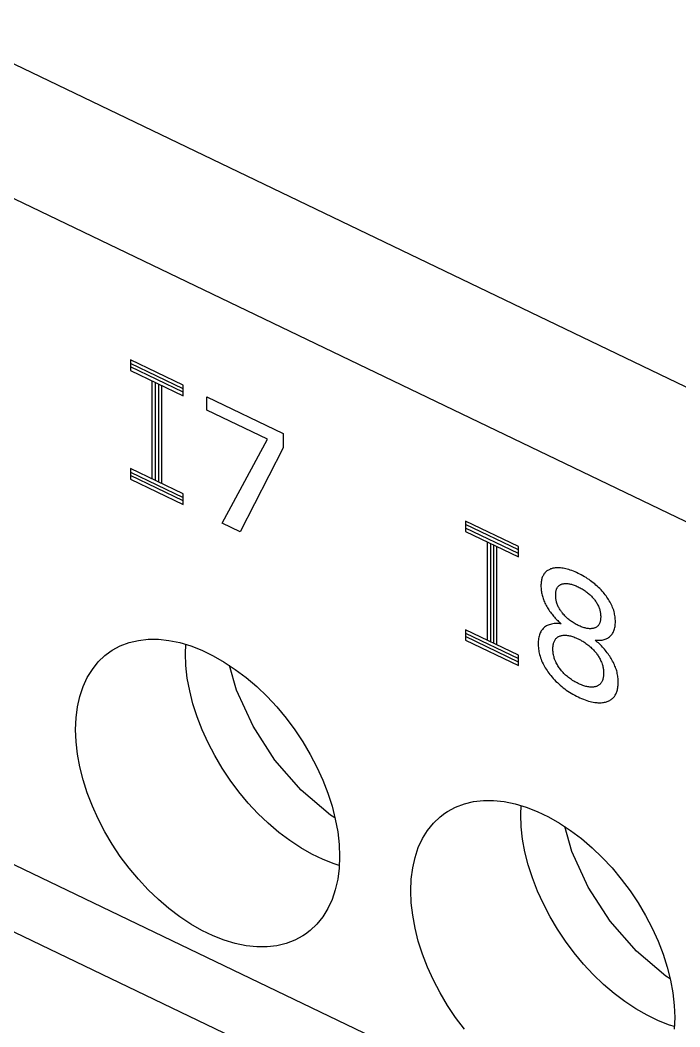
# Model space of a CAD drawing. Extents: x 0 to 420, y 0 to 297.
# Drawn here: x 203.98 to 211.66, y 180.69 to 192.42 of the extents above; entities that cross this region are included whole.
import ezdxf

# ---------------------------------------------------------------- set-up
doc = ezdxf.new("R2010")
doc.units = 0
doc.header["$LTSCALE"] = 23.1
doc.layers.add('40000_ISO', color=7, linetype='CONTINUOUS')

msp = doc.modelspace()

# ---------------------------------------------------------------- linework, layer by layer
at = {"layer": '40000_ISO', "color": 7, "linetype": 'CONTINUOUS'}
for p, q in [((221.798, 183.304), (168.387, 208.978)), ((221.158, 182.044), (167.747, 207.718)), ((221.158, 174.287), (167.747, 199.961)), ((220.838, 173.657), (167.427, 199.331)), ((205.266, 188.458), (205.266, 188.336)), ((205.88, 188.163), (205.266, 188.458)), ((205.88, 188.122), (205.266, 188.418)), ((205.88, 188.081), (205.266, 188.377)), ((205.266, 188.336), (205.88, 188.04)), ((205.515, 188.216), (205.515, 187.073)), ((205.554, 188.197), (205.554, 187.054)), ((205.592, 188.179), (205.592, 187.036)), ((205.631, 187.017), (205.631, 188.161)), ((205.88, 188.04), (205.88, 188.163)), ((206.157, 187.875), (206.157, 188.03)), ((206.157, 188.03), (207.045, 187.603)), ((206.861, 187.536), (206.157, 187.875)), ((206.334, 186.557), (206.861, 187.536)), ((207.045, 187.603), (207.045, 187.433)), ((207.045, 187.433), (206.544, 186.456)), ((205.266, 187.193), (205.266, 187.07)), ((205.88, 186.897), (205.266, 187.193)), ((205.266, 187.152), (205.88, 186.857)), ((205.88, 186.816), (205.266, 187.111)), ((205.266, 187.07), (205.88, 186.775)), ((205.88, 186.775), (205.88, 186.897)), ((209.17, 186.582), (209.17, 186.459)), ((209.784, 186.286), (209.17, 186.582)), ((206.544, 186.456), (206.334, 186.557)), ((209.784, 186.246), (209.17, 186.541)), ((209.784, 186.205), (209.17, 186.5)), ((209.17, 186.459), (209.784, 186.164)), ((209.419, 186.339), (209.419, 185.196)), ((209.458, 186.321), (209.458, 185.178)), ((209.496, 186.302), (209.496, 185.159)), ((209.535, 185.141), (209.535, 186.284)), ((209.784, 186.164), (209.784, 186.286)), ((210.109, 185.995), (210.103, 185.989)), ((210.117, 186.001), (210.109, 185.995)), ((210.125, 186.006), (210.117, 186.001)), ((210.133, 186.011), (210.125, 186.006)), ((210.141, 186.015), (210.133, 186.011)), ((210.15, 186.019), (210.141, 186.015)), ((210.159, 186.023), (210.15, 186.019)), ((210.168, 186.026), (210.159, 186.023)), ((210.178, 186.029), (210.168, 186.026)), ((210.187, 186.031), (210.178, 186.029)), ((210.199, 186.033), (210.187, 186.031)), ((210.211, 186.035), (210.199, 186.033)), ((210.223, 186.036), (210.211, 186.035)), ((210.235, 186.036), (210.223, 186.036)), ((210.247, 186.037), (210.235, 186.036)), ((210.26, 186.036), (210.247, 186.037)), ((210.273, 186.036), (210.26, 186.036)), ((210.289, 186.034), (210.273, 186.036)), ((210.305, 186.032), (210.289, 186.034)), ((210.321, 186.029), (210.305, 186.032)), ((210.337, 186.025), (210.321, 186.029)), ((210.354, 186.021), (210.337, 186.025)), ((210.371, 186.016), (210.354, 186.021)), ((210.389, 186.01), (210.371, 186.016)), ((210.407, 186.004), (210.389, 186.01)), ((210.425, 185.997), (210.407, 186.004)), ((210.444, 185.989), (210.425, 185.997)), ((210.05, 185.874), (210.049, 185.862)), ((210.052, 185.885), (210.05, 185.874)), ((210.054, 185.896), (210.052, 185.885)), ((210.056, 185.907), (210.054, 185.896)), ((210.059, 185.917), (210.056, 185.907)), ((210.063, 185.927), (210.059, 185.917)), ((210.066, 185.936), (210.063, 185.927)), ((210.071, 185.945), (210.066, 185.936)), ((210.075, 185.953), (210.071, 185.945)), ((210.08, 185.961), (210.075, 185.953)), ((210.085, 185.969), (210.08, 185.961)), ((210.091, 185.976), (210.085, 185.969)), ((210.097, 185.983), (210.091, 185.976)), ((210.103, 185.989), (210.097, 185.983)), ((210.462, 185.981), (210.444, 185.989)), ((210.481, 185.972), (210.462, 185.981)), ((210.499, 185.963), (210.481, 185.972)), ((210.517, 185.954), (210.499, 185.963)), ((210.536, 185.944), (210.517, 185.954)), ((210.554, 185.933), (210.536, 185.944)), ((210.572, 185.922), (210.554, 185.933)), ((210.591, 185.91), (210.572, 185.922)), ((210.607, 185.899), (210.591, 185.91)), ((210.624, 185.887), (210.607, 185.899)), ((210.64, 185.875), (210.624, 185.887)), ((210.656, 185.863), (210.64, 185.875)), ((210.048, 185.851), (210.047, 185.839)), ((210.047, 185.839), (210.047, 185.826)), ((210.047, 185.826), (210.047, 185.814)), ((210.047, 185.814), (210.048, 185.801)), ((210.049, 185.862), (210.048, 185.851)), ((210.048, 185.801), (210.049, 185.787)), ((210.049, 185.787), (210.05, 185.774)), ((210.05, 185.774), (210.052, 185.76)), ((210.052, 185.76), (210.055, 185.747)), ((210.221, 185.752), (210.222, 185.76)), ((210.222, 185.76), (210.224, 185.768)), ((210.224, 185.768), (210.225, 185.776)), ((210.225, 185.776), (210.228, 185.783)), ((210.228, 185.783), (210.23, 185.79)), ((210.23, 185.79), (210.234, 185.798)), ((210.234, 185.798), (210.237, 185.804)), ((210.237, 185.804), (210.241, 185.811)), ((210.241, 185.811), (210.245, 185.817)), ((210.245, 185.817), (210.25, 185.822)), ((210.25, 185.822), (210.255, 185.827)), ((210.255, 185.827), (210.26, 185.831)), ((210.26, 185.831), (210.265, 185.835)), ((210.265, 185.835), (210.27, 185.839)), ((210.27, 185.839), (210.276, 185.842)), ((210.276, 185.842), (210.282, 185.844)), ((210.282, 185.844), (210.288, 185.847)), ((210.288, 185.847), (210.294, 185.849)), ((210.294, 185.849), (210.3, 185.851)), ((210.3, 185.851), (210.308, 185.852)), ((210.308, 185.852), (210.316, 185.854)), ((210.316, 185.854), (210.325, 185.854)), ((210.325, 185.854), (210.334, 185.855)), ((210.334, 185.855), (210.342, 185.855)), ((210.342, 185.855), (210.351, 185.854)), ((210.351, 185.854), (210.361, 185.853)), ((210.361, 185.853), (210.371, 185.852)), ((210.371, 185.852), (210.381, 185.85)), ((210.381, 185.85), (210.391, 185.848)), ((210.391, 185.848), (210.401, 185.845)), ((210.401, 185.845), (210.412, 185.842)), ((210.412, 185.842), (210.423, 185.839)), ((210.423, 185.839), (210.434, 185.835)), ((210.434, 185.835), (210.446, 185.83)), ((210.446, 185.83), (210.458, 185.825)), ((210.458, 185.825), (210.469, 185.82)), ((210.469, 185.82), (210.481, 185.815)), ((210.481, 185.815), (210.492, 185.809)), ((210.492, 185.809), (210.504, 185.803)), ((210.504, 185.803), (210.515, 185.797)), ((210.515, 185.797), (210.527, 185.79)), ((210.527, 185.79), (210.538, 185.783)), ((210.538, 185.783), (210.55, 185.776)), ((210.55, 185.776), (210.56, 185.769)), ((210.56, 185.769), (210.57, 185.762)), ((210.57, 185.762), (210.58, 185.754)), ((210.673, 185.849), (210.656, 185.863)), ((210.688, 185.836), (210.673, 185.849)), ((210.703, 185.822), (210.688, 185.836)), ((210.718, 185.808), (210.703, 185.822)), ((210.732, 185.794), (210.718, 185.808)), ((210.747, 185.779), (210.732, 185.794)), ((210.761, 185.764), (210.747, 185.779)), ((210.774, 185.749), (210.761, 185.764)), ((210.055, 185.747), (210.057, 185.733)), ((210.057, 185.733), (210.061, 185.719)), ((210.061, 185.719), (210.064, 185.706)), ((210.064, 185.706), (210.068, 185.693)), ((210.068, 185.693), (210.072, 185.679)), ((210.072, 185.679), (210.077, 185.666)), ((210.077, 185.666), (210.082, 185.653)), ((210.082, 185.653), (210.088, 185.639)), ((210.088, 185.639), (210.094, 185.626)), ((210.219, 185.736), (210.22, 185.744)), ((210.219, 185.727), (210.219, 185.736)), ((210.219, 185.719), (210.219, 185.727)), ((210.219, 185.71), (210.219, 185.719)), ((210.219, 185.701), (210.219, 185.71)), ((210.22, 185.692), (210.219, 185.701)), ((210.22, 185.744), (210.221, 185.752)), ((210.221, 185.682), (210.22, 185.692)), ((210.222, 185.673), (210.221, 185.682)), ((210.223, 185.664), (210.222, 185.673)), ((210.225, 185.654), (210.223, 185.664)), ((210.228, 185.645), (210.225, 185.654)), ((210.23, 185.635), (210.228, 185.645)), ((210.58, 185.754), (210.59, 185.747)), ((210.59, 185.747), (210.6, 185.739)), ((210.6, 185.739), (210.61, 185.73)), ((210.61, 185.73), (210.619, 185.722)), ((210.619, 185.722), (210.628, 185.714)), ((210.628, 185.714), (210.636, 185.705)), ((210.636, 185.705), (210.645, 185.696)), ((210.645, 185.696), (210.653, 185.687)), ((210.653, 185.687), (210.661, 185.677)), ((210.661, 185.677), (210.662, 185.675)), ((210.662, 185.675), (210.67, 185.667)), ((210.67, 185.667), (210.676, 185.658)), ((210.676, 185.658), (210.683, 185.648)), ((210.683, 185.648), (210.689, 185.639)), ((210.689, 185.639), (210.695, 185.629)), ((210.785, 185.736), (210.774, 185.749)), ((210.795, 185.722), (210.785, 185.736)), ((210.806, 185.709), (210.795, 185.722)), ((210.816, 185.695), (210.806, 185.709)), ((210.825, 185.681), (210.816, 185.695)), ((210.835, 185.667), (210.825, 185.681)), ((210.843, 185.653), (210.835, 185.667)), ((210.852, 185.638), (210.843, 185.653)), ((210.094, 185.626), (210.1, 185.613)), ((210.1, 185.613), (210.107, 185.599)), ((210.107, 185.599), (210.115, 185.586)), ((210.115, 185.586), (210.123, 185.572)), ((210.123, 185.572), (210.131, 185.559)), ((210.131, 185.559), (210.14, 185.546)), ((210.14, 185.546), (210.148, 185.533)), ((210.148, 185.533), (210.157, 185.52)), ((210.233, 185.625), (210.23, 185.635)), ((210.237, 185.614), (210.233, 185.625)), ((210.241, 185.604), (210.237, 185.614)), ((210.245, 185.594), (210.241, 185.604)), ((210.249, 185.584), (210.245, 185.594)), ((210.254, 185.574), (210.249, 185.584)), ((210.259, 185.565), (210.254, 185.574)), ((210.264, 185.557), (210.259, 185.565)), ((210.269, 185.548), (210.264, 185.557)), ((210.275, 185.539), (210.269, 185.548)), ((210.281, 185.531), (210.275, 185.539)), ((210.287, 185.523), (210.281, 185.531)), ((210.293, 185.515), (210.287, 185.523)), ((210.695, 185.629), (210.701, 185.62)), ((210.701, 185.62), (210.706, 185.61)), ((210.706, 185.61), (210.711, 185.6)), ((210.711, 185.6), (210.716, 185.59)), ((210.716, 185.59), (210.72, 185.58)), ((210.72, 185.58), (210.724, 185.57)), ((210.724, 185.57), (210.728, 185.56)), ((210.728, 185.56), (210.731, 185.55)), ((210.731, 185.55), (210.734, 185.54)), ((210.734, 185.54), (210.736, 185.53)), ((210.736, 185.53), (210.738, 185.521)), ((210.86, 185.622), (210.852, 185.638)), ((210.868, 185.606), (210.86, 185.622)), ((210.875, 185.59), (210.868, 185.606)), ((210.882, 185.574), (210.875, 185.59)), ((210.888, 185.558), (210.882, 185.574)), ((210.894, 185.542), (210.888, 185.558)), ((210.898, 185.525), (210.894, 185.542)), ((210.902, 185.51), (210.898, 185.525)), ((210.157, 185.52), (210.167, 185.507)), ((210.167, 185.507), (210.176, 185.496)), ((210.176, 185.496), (210.185, 185.485)), ((210.185, 185.485), (210.194, 185.474)), ((210.194, 185.474), (210.203, 185.463)), ((210.203, 185.463), (210.213, 185.452)), ((210.213, 185.452), (210.222, 185.442)), ((210.222, 185.442), (210.232, 185.432)), ((210.232, 185.432), (210.242, 185.422)), ((210.242, 185.422), (210.252, 185.412)), ((210.252, 185.412), (210.262, 185.403)), ((210.299, 185.507), (210.293, 185.515)), ((210.307, 185.497), (210.299, 185.507)), ((210.316, 185.488), (210.307, 185.497)), ((210.324, 185.478), (210.316, 185.488)), ((210.333, 185.469), (210.324, 185.478)), ((210.342, 185.461), (210.333, 185.469)), ((210.351, 185.452), (210.342, 185.461)), ((210.36, 185.444), (210.351, 185.452)), ((210.37, 185.436), (210.36, 185.444)), ((210.38, 185.428), (210.37, 185.436)), ((210.391, 185.42), (210.38, 185.428)), ((210.401, 185.413), (210.391, 185.42)), ((210.411, 185.406), (210.401, 185.413)), ((210.423, 185.398), (210.411, 185.406)), ((210.736, 185.409), (210.734, 185.401)), ((210.738, 185.417), (210.736, 185.409)), ((210.738, 185.521), (210.739, 185.512)), ((210.739, 185.424), (210.738, 185.417)), ((210.739, 185.512), (210.741, 185.503)), ((210.741, 185.433), (210.739, 185.424)), ((210.741, 185.503), (210.741, 185.493)), ((210.741, 185.493), (210.742, 185.484)), ((210.742, 185.441), (210.741, 185.433)), ((210.742, 185.484), (210.743, 185.475)), ((210.743, 185.458), (210.742, 185.449)), ((210.742, 185.449), (210.742, 185.441)), ((210.743, 185.475), (210.743, 185.467)), ((210.743, 185.467), (210.743, 185.458)), ((210.905, 185.496), (210.902, 185.51)), ((210.908, 185.481), (210.905, 185.496)), ((210.91, 185.466), (210.908, 185.481)), ((210.912, 185.452), (210.91, 185.466)), ((210.913, 185.438), (210.912, 185.452)), ((210.914, 185.424), (210.913, 185.438)), ((210.914, 185.41), (210.914, 185.424)), ((210.914, 185.395), (210.914, 185.41)), ((209.17, 185.316), (209.17, 185.194)), ((209.784, 185.021), (209.17, 185.316)), ((210.044, 185.29), (210.039, 185.279)), ((210.05, 185.301), (210.044, 185.29)), ((210.057, 185.311), (210.05, 185.301)), ((210.064, 185.32), (210.057, 185.311)), ((210.072, 185.329), (210.064, 185.32)), ((210.081, 185.337), (210.072, 185.329)), ((210.09, 185.345), (210.081, 185.337)), ((210.1, 185.352), (210.09, 185.345)), ((210.11, 185.359), (210.1, 185.352)), ((210.121, 185.364), (210.11, 185.359)), ((210.132, 185.369), (210.121, 185.364)), ((210.144, 185.374), (210.132, 185.369)), ((210.157, 185.378), (210.144, 185.374)), ((210.171, 185.382), (210.157, 185.378)), ((210.185, 185.385), (210.171, 185.382)), ((210.201, 185.387), (210.185, 185.385)), ((210.216, 185.388), (210.201, 185.387)), ((210.232, 185.388), (210.216, 185.388)), ((210.249, 185.388), (210.232, 185.388)), ((210.266, 185.386), (210.249, 185.388)), ((210.262, 185.403), (210.273, 185.393)), ((210.283, 185.384), (210.266, 185.386)), ((210.273, 185.393), (210.283, 185.384)), ((210.434, 185.391), (210.423, 185.398)), ((210.446, 185.385), (210.434, 185.391)), ((210.457, 185.378), (210.446, 185.385)), ((210.469, 185.372), (210.457, 185.378)), ((210.481, 185.366), (210.469, 185.372)), ((210.492, 185.361), (210.481, 185.366)), ((210.504, 185.356), (210.492, 185.361)), ((210.516, 185.351), (210.504, 185.356)), ((210.527, 185.347), (210.516, 185.351)), ((210.539, 185.342), (210.527, 185.347)), ((210.55, 185.339), (210.539, 185.342)), ((210.56, 185.336), (210.55, 185.339)), ((210.571, 185.333), (210.56, 185.336)), ((210.581, 185.331), (210.571, 185.333)), ((210.591, 185.33), (210.581, 185.331)), ((210.601, 185.328), (210.591, 185.33)), ((210.611, 185.327), (210.601, 185.328)), ((210.62, 185.327), (210.611, 185.327)), ((210.629, 185.327), (210.62, 185.327)), ((210.637, 185.328), (210.629, 185.327)), ((210.646, 185.329), (210.637, 185.328)), ((210.654, 185.33), (210.646, 185.329)), ((210.662, 185.332), (210.654, 185.33)), ((210.668, 185.334), (210.662, 185.332)), ((210.675, 185.336), (210.668, 185.334)), ((210.68, 185.339), (210.675, 185.336)), ((210.686, 185.342), (210.68, 185.339)), ((210.692, 185.345), (210.686, 185.342)), ((210.697, 185.348), (210.692, 185.345)), ((210.702, 185.352), (210.697, 185.348)), ((210.707, 185.357), (210.702, 185.352)), ((210.712, 185.362), (210.707, 185.357)), ((210.716, 185.367), (210.712, 185.362)), ((210.721, 185.374), (210.716, 185.367)), ((210.724, 185.38), (210.721, 185.374)), ((210.728, 185.387), (210.724, 185.38)), ((210.731, 185.394), (210.728, 185.387)), ((210.734, 185.401), (210.731, 185.394)), ((210.887, 185.282), (210.892, 185.293)), ((210.892, 185.293), (210.897, 185.304)), ((210.897, 185.304), (210.901, 185.315)), ((210.901, 185.315), (210.904, 185.327)), ((210.904, 185.327), (210.907, 185.34)), ((210.907, 185.34), (210.91, 185.353)), ((210.91, 185.353), (210.912, 185.367)), ((210.912, 185.367), (210.913, 185.381)), ((210.913, 185.381), (210.914, 185.395)), ((205.251, 185.165), (205.359, 185.191)), ((205.359, 185.191), (205.473, 185.204)), ((205.473, 185.204), (205.592, 185.204)), ((205.592, 185.204), (205.715, 185.191)), ((205.715, 185.191), (205.841, 185.165)), ((209.17, 185.275), (209.784, 184.98)), ((209.784, 184.939), (209.17, 185.235)), ((209.17, 185.194), (209.784, 184.898)), ((210.016, 185.184), (210.015, 185.169)), ((210.017, 185.199), (210.016, 185.184)), ((210.019, 185.214), (210.017, 185.199)), ((210.022, 185.228), (210.019, 185.214)), ((210.025, 185.242), (210.022, 185.228)), ((210.029, 185.255), (210.025, 185.242)), ((210.034, 185.267), (210.029, 185.255)), ((210.039, 185.279), (210.034, 185.267)), ((210.196, 185.167), (210.199, 185.175)), ((210.199, 185.175), (210.203, 185.184)), ((210.203, 185.184), (210.207, 185.191)), ((210.207, 185.191), (210.211, 185.199)), ((210.211, 185.199), (210.216, 185.205)), ((210.216, 185.205), (210.221, 185.212)), ((210.221, 185.212), (210.227, 185.218)), ((210.227, 185.218), (210.232, 185.223)), ((210.232, 185.223), (210.238, 185.227)), ((210.238, 185.227), (210.244, 185.231)), ((210.244, 185.231), (210.25, 185.235)), ((210.25, 185.235), (210.256, 185.238)), ((210.256, 185.238), (210.263, 185.241)), ((210.263, 185.241), (210.27, 185.244)), ((210.27, 185.244), (210.277, 185.246)), ((210.277, 185.246), (210.286, 185.248)), ((210.286, 185.248), (210.295, 185.25)), ((210.295, 185.25), (210.305, 185.251)), ((210.305, 185.251), (210.315, 185.252)), ((210.315, 185.252), (210.325, 185.252)), ((210.325, 185.252), (210.335, 185.252)), ((210.335, 185.252), (210.346, 185.251)), ((210.346, 185.251), (210.357, 185.25)), ((210.357, 185.25), (210.368, 185.248)), ((210.368, 185.248), (210.38, 185.246)), ((210.38, 185.246), (210.391, 185.243)), ((210.391, 185.243), (210.403, 185.24)), ((210.403, 185.24), (210.416, 185.236)), ((210.416, 185.236), (210.429, 185.231)), ((210.429, 185.231), (210.442, 185.226)), ((210.442, 185.226), (210.455, 185.221)), ((210.455, 185.221), (210.468, 185.215)), ((210.468, 185.215), (210.481, 185.209)), ((210.481, 185.209), (210.494, 185.202)), ((210.494, 185.202), (210.507, 185.196)), ((210.507, 185.196), (210.52, 185.188)), ((210.52, 185.188), (210.533, 185.181)), ((210.533, 185.181), (210.546, 185.173)), ((210.546, 185.173), (210.559, 185.165)), ((210.691, 185.183), (210.678, 185.194)), ((210.678, 185.194), (210.692, 185.192)), ((210.703, 185.172), (210.691, 185.183)), ((210.692, 185.192), (210.706, 185.192)), ((210.716, 185.161), (210.703, 185.172)), ((210.706, 185.192), (210.72, 185.192)), ((210.72, 185.192), (210.733, 185.192)), ((210.733, 185.192), (210.746, 185.193)), ((210.746, 185.193), (210.759, 185.195)), ((210.759, 185.195), (210.771, 185.198)), ((210.771, 185.198), (210.783, 185.201)), ((210.783, 185.201), (210.795, 185.205)), ((210.795, 185.205), (210.805, 185.209)), ((210.805, 185.209), (210.815, 185.214)), ((210.815, 185.214), (210.825, 185.219)), ((210.825, 185.219), (210.835, 185.225)), ((210.835, 185.225), (210.844, 185.231)), ((210.844, 185.231), (210.853, 185.239)), ((210.853, 185.239), (210.861, 185.247)), ((210.861, 185.247), (210.868, 185.255)), ((210.868, 185.255), (210.875, 185.263)), ((210.875, 185.263), (210.881, 185.273)), ((210.881, 185.273), (210.887, 185.282)), ((204.969, 185.014), (205.025, 185.057)), ((205.025, 185.057), (205.055, 185.076)), ((205.055, 185.076), (205.149, 185.127)), ((205.149, 185.127), (205.251, 185.165)), ((205.841, 185.165), (205.969, 185.127)), ((205.907, 185.039), (205.912, 185.144)), ((205.969, 185.127), (206.099, 185.076)), ((206.099, 185.076), (206.23, 185.013)), ((210.015, 185.169), (210.015, 185.153)), ((210.015, 185.153), (210.015, 185.138)), ((210.015, 185.138), (210.016, 185.123)), ((210.016, 185.123), (210.017, 185.107)), ((210.017, 185.107), (210.019, 185.091)), ((210.019, 185.091), (210.021, 185.075)), ((210.021, 185.075), (210.024, 185.059)), ((210.024, 185.059), (210.027, 185.042)), ((210.186, 185.104), (210.187, 185.113)), ((210.186, 185.094), (210.186, 185.104)), ((210.186, 185.082), (210.186, 185.094)), ((210.187, 185.07), (210.186, 185.082)), ((210.187, 185.113), (210.188, 185.123)), ((210.188, 185.058), (210.187, 185.07)), ((210.188, 185.123), (210.189, 185.132)), ((210.189, 185.046), (210.188, 185.058)), ((210.189, 185.132), (210.19, 185.141)), ((210.19, 185.141), (210.192, 185.15)), ((210.192, 185.15), (210.194, 185.159)), ((210.194, 185.159), (210.196, 185.167)), ((210.559, 185.165), (210.571, 185.157)), ((210.571, 185.157), (210.582, 185.148)), ((210.582, 185.148), (210.594, 185.14)), ((210.594, 185.14), (210.605, 185.131)), ((210.605, 185.131), (210.616, 185.121)), ((210.616, 185.121), (210.627, 185.111)), ((210.627, 185.111), (210.637, 185.102)), ((210.637, 185.102), (210.647, 185.092)), ((210.647, 185.092), (210.657, 185.082)), ((210.657, 185.082), (210.667, 185.071)), ((210.667, 185.071), (210.676, 185.061)), ((210.676, 185.061), (210.685, 185.05)), ((210.728, 185.15), (210.716, 185.161)), ((210.74, 185.138), (210.728, 185.15)), ((210.752, 185.126), (210.74, 185.138)), ((210.764, 185.114), (210.752, 185.126)), ((210.775, 185.101), (210.764, 185.114)), ((210.786, 185.088), (210.775, 185.101)), ((210.797, 185.075), (210.786, 185.088)), ((210.808, 185.062), (210.797, 185.075)), ((210.819, 185.048), (210.808, 185.062)), ((204.823, 184.854), (204.891, 184.94)), ((204.891, 184.94), (204.969, 185.014)), ((205.913, 184.898), (205.907, 185.039)), ((206.23, 185.013), (206.36, 184.939)), ((206.36, 184.939), (206.488, 184.854)), ((209.784, 184.898), (209.784, 185.021)), ((210.027, 185.042), (210.031, 185.026)), ((210.031, 185.026), (210.036, 185.008)), ((210.036, 185.008), (210.042, 184.99)), ((210.042, 184.99), (210.048, 184.973)), ((210.048, 184.973), (210.055, 184.955)), ((210.055, 184.955), (210.063, 184.937)), ((210.063, 184.937), (210.071, 184.919)), ((210.191, 185.034), (210.189, 185.046)), ((210.193, 185.022), (210.191, 185.034)), ((210.196, 185.009), (210.193, 185.022)), ((210.199, 184.998), (210.196, 185.009)), ((210.202, 184.986), (210.199, 184.998)), ((210.206, 184.974), (210.202, 184.986)), ((210.21, 184.963), (210.206, 184.974)), ((210.215, 184.951), (210.21, 184.963)), ((210.22, 184.94), (210.215, 184.951)), ((210.226, 184.928), (210.22, 184.94)), ((210.685, 185.05), (210.692, 185.041)), ((210.692, 185.041), (210.699, 185.031)), ((210.699, 185.031), (210.706, 185.022)), ((210.706, 185.022), (210.712, 185.013)), ((210.712, 185.013), (210.719, 185.003)), ((210.719, 185.003), (210.725, 184.993)), ((210.725, 184.993), (210.73, 184.983)), ((210.73, 184.983), (210.736, 184.973)), ((210.736, 184.973), (210.741, 184.962)), ((210.741, 184.962), (210.746, 184.951)), ((210.746, 184.951), (210.751, 184.939)), ((210.751, 184.939), (210.756, 184.928)), ((210.829, 185.035), (210.819, 185.048)), ((210.838, 185.021), (210.829, 185.035)), ((210.848, 185.007), (210.838, 185.021)), ((210.857, 184.993), (210.848, 185.007)), ((210.866, 184.979), (210.857, 184.993)), ((210.874, 184.965), (210.866, 184.979)), ((210.882, 184.95), (210.874, 184.965)), ((210.89, 184.935), (210.882, 184.95)), ((210.897, 184.921), (210.89, 184.935)), ((204.764, 184.759), (204.823, 184.854)), ((205.929, 184.753), (205.913, 184.898)), ((206.502, 184.61), (206.42, 184.899)), ((206.488, 184.854), (206.615, 184.758)), ((210.071, 184.919), (210.08, 184.902)), ((210.08, 184.902), (210.089, 184.886)), ((210.089, 184.886), (210.098, 184.87)), ((210.098, 184.87), (210.107, 184.855)), ((210.107, 184.855), (210.118, 184.84)), ((210.118, 184.84), (210.128, 184.825)), ((210.128, 184.825), (210.139, 184.81)), ((210.232, 184.917), (210.226, 184.928)), ((210.238, 184.905), (210.232, 184.917)), ((210.245, 184.894), (210.238, 184.905)), ((210.252, 184.883), (210.245, 184.894)), ((210.259, 184.872), (210.252, 184.883)), ((210.267, 184.862), (210.259, 184.872)), ((210.275, 184.851), (210.267, 184.862)), ((210.277, 184.849), (210.275, 184.851)), ((210.286, 184.838), (210.277, 184.849)), ((210.295, 184.828), (210.286, 184.838)), ((210.304, 184.817), (210.295, 184.828)), ((210.756, 184.928), (210.759, 184.916)), ((210.759, 184.916), (210.763, 184.905)), ((210.763, 184.905), (210.766, 184.894)), ((210.766, 184.894), (210.768, 184.883)), ((210.768, 184.883), (210.771, 184.872)), ((210.771, 184.872), (210.772, 184.862)), ((210.772, 184.862), (210.774, 184.851)), ((210.774, 184.851), (210.775, 184.841)), ((210.775, 184.841), (210.775, 184.83)), ((210.775, 184.83), (210.776, 184.82)), ((210.776, 184.82), (210.776, 184.81)), ((210.903, 184.907), (210.897, 184.921)), ((210.909, 184.892), (210.903, 184.907)), ((210.915, 184.878), (210.909, 184.892)), ((210.92, 184.864), (210.915, 184.878)), ((210.925, 184.849), (210.92, 184.864)), ((210.929, 184.835), (210.925, 184.849)), ((210.933, 184.821), (210.929, 184.835)), ((210.936, 184.806), (210.933, 184.821)), ((204.715, 184.654), (204.764, 184.759)), ((205.957, 184.604), (205.929, 184.753)), ((206.615, 184.758), (206.738, 184.653)), ((210.139, 184.81), (210.15, 184.795)), ((210.15, 184.795), (210.161, 184.781)), ((210.161, 184.781), (210.176, 184.764)), ((210.176, 184.764), (210.191, 184.747)), ((210.191, 184.747), (210.206, 184.73)), ((210.206, 184.73), (210.222, 184.714)), ((210.222, 184.714), (210.238, 184.699)), ((210.314, 184.807), (210.304, 184.817)), ((210.323, 184.798), (210.314, 184.807)), ((210.333, 184.788), (210.323, 184.798)), ((210.344, 184.778), (210.333, 184.788)), ((210.356, 184.769), (210.344, 184.778)), ((210.367, 184.76), (210.356, 184.769)), ((210.379, 184.751), (210.367, 184.76)), ((210.39, 184.742), (210.379, 184.751)), ((210.402, 184.734), (210.39, 184.742)), ((210.415, 184.726), (210.402, 184.734)), ((210.428, 184.718), (210.415, 184.726)), ((210.441, 184.71), (210.428, 184.718)), ((210.454, 184.703), (210.441, 184.71)), ((210.467, 184.696), (210.454, 184.703)), ((210.751, 184.703), (210.747, 184.696)), ((210.756, 184.71), (210.751, 184.703)), ((210.76, 184.718), (210.756, 184.71)), ((210.763, 184.726), (210.76, 184.718)), ((210.766, 184.735), (210.763, 184.726)), ((210.768, 184.744), (210.766, 184.735)), ((210.771, 184.753), (210.768, 184.744)), ((210.772, 184.762), (210.771, 184.753)), ((210.774, 184.771), (210.772, 184.762)), ((210.775, 184.781), (210.774, 184.771)), ((210.776, 184.8), (210.775, 184.79)), ((210.775, 184.79), (210.775, 184.781)), ((210.776, 184.81), (210.776, 184.8)), ((210.939, 184.791), (210.936, 184.806)), ((210.942, 184.776), (210.939, 184.791)), ((210.944, 184.762), (210.942, 184.776)), ((210.945, 184.747), (210.944, 184.762)), ((210.946, 184.733), (210.945, 184.747)), ((210.947, 184.719), (210.946, 184.733)), ((210.947, 184.705), (210.947, 184.719)), ((210.947, 184.692), (210.947, 184.705)), ((204.677, 184.539), (204.715, 184.654)), ((205.995, 184.453), (205.957, 184.604)), ((206.694, 184.193), (206.502, 184.61)), ((206.738, 184.653), (206.857, 184.539)), ((210.238, 184.699), (210.254, 184.684)), ((210.254, 184.684), (210.271, 184.668)), ((210.271, 184.668), (210.289, 184.654)), ((210.289, 184.654), (210.306, 184.64)), ((210.306, 184.64), (210.324, 184.626)), ((210.324, 184.626), (210.342, 184.613)), ((210.342, 184.613), (210.36, 184.601)), ((210.36, 184.601), (210.38, 184.588)), ((210.38, 184.588), (210.4, 184.575)), ((210.481, 184.69), (210.467, 184.696)), ((210.494, 184.683), (210.481, 184.69)), ((210.507, 184.678), (210.494, 184.683)), ((210.52, 184.672), (210.507, 184.678)), ((210.533, 184.667), (210.52, 184.672)), ((210.546, 184.663), (210.533, 184.667)), ((210.559, 184.659), (210.546, 184.663)), ((210.571, 184.655), (210.559, 184.659)), ((210.583, 184.653), (210.571, 184.655)), ((210.594, 184.65), (210.583, 184.653)), ((210.606, 184.649), (210.594, 184.65)), ((210.617, 184.647), (210.606, 184.649)), ((210.628, 184.647), (210.617, 184.647)), ((210.638, 184.647), (210.628, 184.647)), ((210.648, 184.647), (210.638, 184.647)), ((210.658, 184.648), (210.648, 184.647)), ((210.668, 184.649), (210.658, 184.648)), ((210.677, 184.651), (210.668, 184.649)), ((210.686, 184.654), (210.677, 184.651)), ((210.693, 184.656), (210.686, 184.654)), ((210.7, 184.659), (210.693, 184.656)), ((210.707, 184.662), (210.7, 184.659)), ((210.713, 184.665), (210.707, 184.662)), ((210.719, 184.669), (210.713, 184.665)), ((210.725, 184.673), (210.719, 184.669)), ((210.731, 184.678), (210.725, 184.673)), ((210.736, 184.683), (210.731, 184.678)), ((210.742, 184.689), (210.736, 184.683)), ((210.747, 184.696), (210.742, 184.689)), ((210.927, 184.583), (210.931, 184.593)), ((210.931, 184.593), (210.935, 184.604)), ((210.935, 184.604), (210.938, 184.616)), ((210.938, 184.616), (210.94, 184.628)), ((210.94, 184.628), (210.943, 184.64)), ((210.943, 184.64), (210.944, 184.653)), ((210.944, 184.653), (210.946, 184.665)), ((210.946, 184.665), (210.947, 184.678)), ((210.947, 184.678), (210.947, 184.692)), ((204.65, 184.417), (204.677, 184.539)), ((206.857, 184.539), (206.971, 184.416)), ((210.4, 184.575), (210.42, 184.564)), ((210.42, 184.564), (210.44, 184.553)), ((210.44, 184.553), (210.46, 184.542)), ((210.46, 184.542), (210.481, 184.532)), ((210.481, 184.532), (210.501, 184.523)), ((210.501, 184.523), (210.521, 184.514)), ((210.521, 184.514), (210.541, 184.506)), ((210.541, 184.506), (210.561, 184.498)), ((210.561, 184.498), (210.581, 184.491)), ((210.581, 184.491), (210.601, 184.485)), ((210.601, 184.485), (210.619, 184.48)), ((210.619, 184.48), (210.637, 184.475)), ((210.637, 184.475), (210.655, 184.472)), ((210.655, 184.472), (210.673, 184.469)), ((210.673, 184.469), (210.691, 184.466)), ((210.691, 184.466), (210.699, 184.466)), ((210.749, 184.465), (210.762, 184.466)), ((210.762, 184.466), (210.775, 184.468)), ((210.775, 184.468), (210.788, 184.47)), ((210.788, 184.47), (210.8, 184.473)), ((210.8, 184.473), (210.81, 184.476)), ((210.81, 184.476), (210.82, 184.479)), ((210.82, 184.479), (210.83, 184.483)), ((210.83, 184.483), (210.839, 184.487)), ((210.839, 184.487), (210.849, 184.492)), ((210.849, 184.492), (210.857, 184.497)), ((210.857, 184.497), (210.866, 184.503)), ((210.866, 184.503), (210.874, 184.509)), ((210.874, 184.509), (210.882, 184.515)), ((210.882, 184.515), (210.889, 184.522)), ((210.889, 184.522), (210.896, 184.53)), ((210.896, 184.53), (210.902, 184.537)), ((210.902, 184.537), (210.908, 184.546)), ((210.908, 184.546), (210.913, 184.554)), ((210.913, 184.554), (210.918, 184.563)), ((210.918, 184.563), (210.923, 184.573)), ((210.923, 184.573), (210.927, 184.583)), ((204.633, 184.288), (204.65, 184.417)), ((206.044, 184.301), (205.995, 184.453)), ((206.971, 184.416), (207.079, 184.287)), ((210.699, 184.466), (210.708, 184.465)), ((210.708, 184.465), (210.722, 184.464)), ((210.722, 184.464), (210.735, 184.464)), ((210.735, 184.464), (210.749, 184.465)), ((204.628, 184.152), (204.633, 184.288)), ((206.102, 184.149), (206.044, 184.301)), ((207.079, 184.287), (207.18, 184.151)), ((204.633, 184.011), (204.628, 184.152)), ((206.171, 183.998), (206.102, 184.149)), ((206.95, 183.798), (206.694, 184.193)), ((207.18, 184.151), (207.274, 184.01)), ((204.65, 183.865), (204.633, 184.011)), ((206.248, 183.849), (206.171, 183.998)), ((207.274, 184.01), (207.361, 183.864)), ((204.677, 183.717), (204.65, 183.865)), ((206.335, 183.704), (206.248, 183.849)), ((207.256, 183.447), (206.95, 183.798)), ((207.361, 183.864), (207.438, 183.715)), ((204.715, 183.566), (204.677, 183.717)), ((206.429, 183.563), (206.335, 183.704)), ((207.438, 183.715), (207.506, 183.564)), ((204.764, 183.414), (204.715, 183.566)), ((206.53, 183.427), (206.429, 183.563)), ((207.506, 183.564), (207.565, 183.412)), ((204.823, 183.262), (204.764, 183.414)), ((206.638, 183.297), (206.53, 183.427)), ((207.597, 183.156), (207.256, 183.447)), ((207.565, 183.412), (207.614, 183.26)), ((206.752, 183.175), (206.638, 183.297)), ((209.155, 183.289), (209.263, 183.314)), ((209.263, 183.314), (209.377, 183.327)), ((209.377, 183.327), (209.496, 183.327)), ((209.496, 183.327), (209.619, 183.314)), ((209.619, 183.314), (209.745, 183.288)), ((204.891, 183.111), (204.823, 183.262)), ((207.614, 183.26), (207.652, 183.11)), ((208.873, 183.137), (208.929, 183.18)), ((208.929, 183.18), (208.959, 183.2)), ((208.959, 183.2), (209.053, 183.25)), ((209.053, 183.25), (209.155, 183.289)), ((209.745, 183.288), (209.873, 183.25)), ((209.811, 183.163), (209.816, 183.267)), ((209.873, 183.25), (210.003, 183.199)), ((210.003, 183.199), (210.134, 183.137)), ((204.969, 182.962), (204.891, 183.111)), ((206.871, 183.061), (206.752, 183.175)), ((206.994, 182.955), (206.871, 183.061)), ((207.648, 183.126), (207.597, 183.156)), ((207.652, 183.11), (207.68, 182.961)), ((208.727, 182.978), (208.795, 183.063)), ((208.795, 183.063), (208.873, 183.137)), ((209.817, 183.021), (209.811, 183.163)), ((210.134, 183.137), (210.264, 183.062)), ((210.264, 183.062), (210.393, 182.977)), ((205.055, 182.816), (204.969, 182.962)), ((207.121, 182.86), (206.994, 182.955)), ((207.68, 182.961), (207.696, 182.815)), ((208.668, 182.882), (208.727, 182.978)), ((209.833, 182.876), (209.817, 183.021)), ((210.406, 182.734), (210.324, 183.023)), ((210.393, 182.977), (210.519, 182.882)), ((207.249, 182.774), (207.121, 182.86)), ((208.619, 182.777), (208.668, 182.882)), ((209.861, 182.727), (209.833, 182.876)), ((210.519, 182.882), (210.642, 182.776)), ((205.149, 182.675), (205.055, 182.816)), ((207.379, 182.7), (207.249, 182.774)), ((207.696, 182.815), (207.702, 182.674)), ((208.581, 182.663), (208.619, 182.777)), ((209.899, 182.576), (209.861, 182.727)), ((210.598, 182.316), (210.406, 182.734)), ((210.642, 182.776), (210.761, 182.662)), ((205.251, 182.539), (205.149, 182.675)), ((207.51, 182.638), (207.379, 182.7)), ((207.64, 182.587), (207.51, 182.638)), ((207.702, 182.674), (207.696, 182.538)), ((208.554, 182.541), (208.581, 182.663)), ((210.761, 182.662), (210.875, 182.54)), ((205.359, 182.41), (205.251, 182.539)), ((207.697, 182.57), (207.64, 182.587)), ((207.696, 182.538), (207.68, 182.409)), ((208.537, 182.411), (208.554, 182.541)), ((209.948, 182.424), (209.899, 182.576)), ((210.875, 182.54), (210.983, 182.41)), ((205.473, 182.287), (205.359, 182.41)), ((207.68, 182.409), (207.652, 182.287)), ((208.532, 182.275), (208.537, 182.411)), ((210.007, 182.272), (209.948, 182.424)), ((210.983, 182.41), (211.084, 182.274)), ((205.592, 182.173), (205.473, 182.287)), ((207.652, 182.287), (207.614, 182.172)), ((208.537, 182.134), (208.532, 182.275)), ((210.075, 182.122), (210.007, 182.272)), ((210.854, 181.922), (210.598, 182.316)), ((211.084, 182.274), (211.178, 182.133)), ((205.715, 182.068), (205.592, 182.173)), ((207.614, 182.172), (207.565, 182.067)), ((208.554, 181.989), (208.537, 182.134)), ((210.153, 181.973), (210.075, 182.122)), ((211.178, 182.133), (211.265, 181.988)), ((205.841, 181.972), (205.715, 182.068)), ((207.565, 182.067), (207.506, 181.972)), ((205.969, 181.887), (205.841, 181.972)), ((206.099, 181.813), (205.969, 181.887)), ((207.438, 181.886), (207.361, 181.812)), ((207.506, 181.972), (207.438, 181.886)), ((208.581, 181.84), (208.554, 181.989)), ((210.239, 181.827), (210.153, 181.973)), ((211.16, 181.571), (210.854, 181.922)), ((211.265, 181.988), (211.342, 181.839)), ((206.23, 181.75), (206.099, 181.813)), ((207.304, 181.77), (207.274, 181.75)), ((207.361, 181.812), (207.304, 181.77)), ((208.619, 181.689), (208.581, 181.84)), ((210.333, 181.686), (210.239, 181.827)), ((211.342, 181.839), (211.411, 181.688)), ((206.36, 181.699), (206.23, 181.75)), ((206.488, 181.661), (206.36, 181.699)), ((206.615, 181.635), (206.488, 181.661)), ((207.079, 181.661), (206.971, 181.635)), ((207.18, 181.699), (207.079, 181.661)), ((207.274, 181.75), (207.18, 181.699)), ((208.668, 181.537), (208.619, 181.689)), ((210.434, 181.55), (210.333, 181.686)), ((211.411, 181.688), (211.469, 181.536)), ((206.738, 181.622), (206.615, 181.635)), ((206.857, 181.622), (206.738, 181.622)), ((206.971, 181.635), (206.857, 181.622)), ((208.727, 181.385), (208.668, 181.537)), ((210.542, 181.421), (210.434, 181.55)), ((211.501, 181.28), (211.16, 181.571)), ((211.469, 181.536), (211.518, 181.384)), ((210.656, 181.298), (210.542, 181.421)), ((208.795, 181.234), (208.727, 181.385)), ((211.518, 181.384), (211.556, 181.233)), ((208.873, 181.085), (208.795, 181.234)), ((210.775, 181.184), (210.656, 181.298)), ((210.898, 181.079), (210.775, 181.184)), ((211.552, 181.249), (211.501, 181.28)), ((211.556, 181.233), (211.584, 181.084)), ((208.959, 180.94), (208.873, 181.085)), ((211.025, 180.983), (210.898, 181.079)), ((211.584, 181.084), (211.6, 180.939)), ((211.153, 180.898), (211.025, 180.983)), ((209.053, 180.799), (208.959, 180.94)), ((211.283, 180.824), (211.153, 180.898)), ((211.6, 180.939), (211.606, 180.798)), ((209.155, 180.663), (209.053, 180.799)), ((211.414, 180.761), (211.283, 180.824)), ((211.544, 180.71), (211.414, 180.761)), ((211.606, 180.798), (211.6, 180.662)), ((211.601, 180.693), (211.544, 180.71))]:
    msp.add_line(p, q, dxfattribs=at)

doc.saveas('drawing.dxf')
